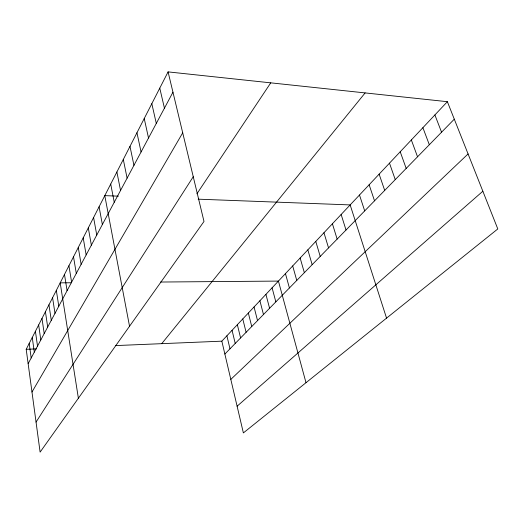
<?xml version="1.0" encoding="UTF-8"?>
<svg xmlns="http://www.w3.org/2000/svg" width="524" height="524" viewBox="0 0 524 524"><rect width="100%" height="100%" fill="white"/><g stroke="black" fill="none" stroke-linecap="round" stroke-linejoin="round"><path stroke-width="0.79" d="M168.08 71.886L203.993 221.456L40.112 452.114L26.2 349.311L168.08 71.886L447.372 101.695L497.8 228.949L243.372 432.916L221.842 341.163L447.372 101.695M28.145 363.676L172.959 92.191M31.977 392.024L182.712 132.814M36.051 422.082L193.251 176.719M196.9 193.828L270.744 82.844M161.72 343.665L365.13 92.918M224.868 354.041L454.295 119.171M230.815 379.396L468.076 153.938M237.103 406.205L482.853 191.234M26.2 349.311L36.477 348.886M115.346 345.598L221.842 341.163M71.46 282.757L60.188 282.849L78.384 398.247M160.482 282.036L278.427 281.087L306.003 382.703M118.404 196.159L104.787 195.642L129.533 326.256M198.164 199.172L350.156 204.917L386.555 318.134M434.894 114.939L441.562 132.199M422.894 127.679L429.32 144.735M411.34 139.947L417.536 156.8M400.212 151.763L406.185 168.414M389.483 163.161L395.253 179.614M379.127 174.151L384.701 190.409M369.138 184.762L374.529 200.83M359.484 195.013L364.697 210.89M341.137 214.493L346.023 230.01M332.406 223.761L337.142 239.101M323.956 232.735L328.548 247.898M315.776 241.426L320.223 256.419M307.843 249.85L312.16 264.672M300.154 258.018L304.346 272.677M292.693 265.937L296.767 280.432M285.456 273.62L289.412 287.964M272.087 287.814L275.84 301.857M265.917 294.364L269.578 308.269M259.911 300.743L263.474 314.511M254.055 306.966L257.533 320.596M248.343 313.024L251.743 326.524M242.782 318.933L246.097 332.308M237.352 324.697L240.595 337.941M232.06 330.317L235.224 343.443M226.892 335.805L229.984 348.807M159.768 88.137L164.438 108.167M151.822 103.673L156.296 123.422M144.231 118.522L148.515 138.008M136.954 132.749L141.074 151.967M129.985 146.379L133.941 165.335M123.297 159.447L127.103 178.147M116.885 171.996L120.546 190.448M110.715 184.055L114.245 202.257M99.082 206.797L102.37 224.527M93.593 217.539L96.763 235.034M88.301 227.888L91.359 245.16M83.198 237.863L86.159 254.913M78.273 247.492L81.135 264.325M73.517 256.793L76.288 273.41M68.926 265.773L71.611 282.187M64.485 274.452L67.092 290.663M56.33 290.388L58.786 306.226M52.59 297.711L54.981 313.372M48.955 304.817L51.28 320.302M45.424 311.721L47.691 327.035M41.992 318.428L44.199 333.578M38.658 324.952L40.806 339.938M35.416 331.292L37.512 346.115M32.259 337.463L34.302 352.128M29.187 343.462L31.185 357.984"/></g></svg>
